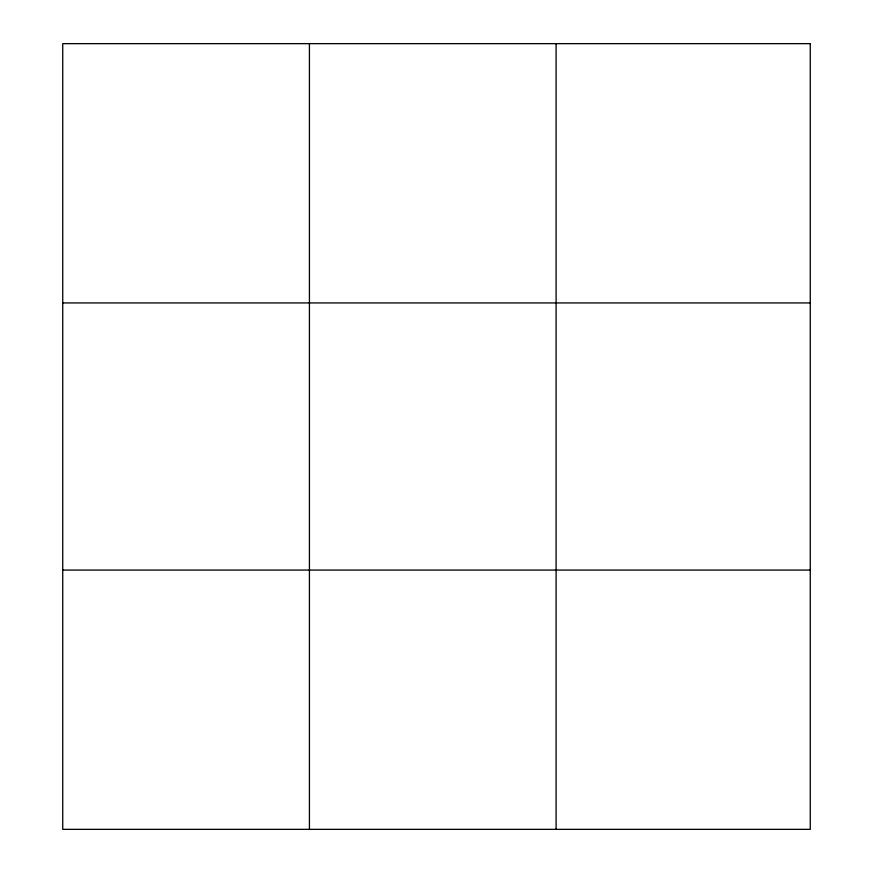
<?xml version="1.0" encoding="UTF-8"?>
<svg xmlns="http://www.w3.org/2000/svg" width="873" height="873" viewBox="0 0 873 873"><rect width="100%" height="100%" fill="white"/><g stroke="black" fill="none" stroke-linecap="round" stroke-linejoin="round"><path stroke-width="1.31" d="M309.424 829.35L309.424 43.65M556.101 829.35L556.101 43.65M62.736 302.931L810.264 302.931M62.736 570.069L810.264 570.069M810.264 43.65L810.264 829.35L62.736 829.35L62.736 43.65L810.264 43.65"/></g></svg>
